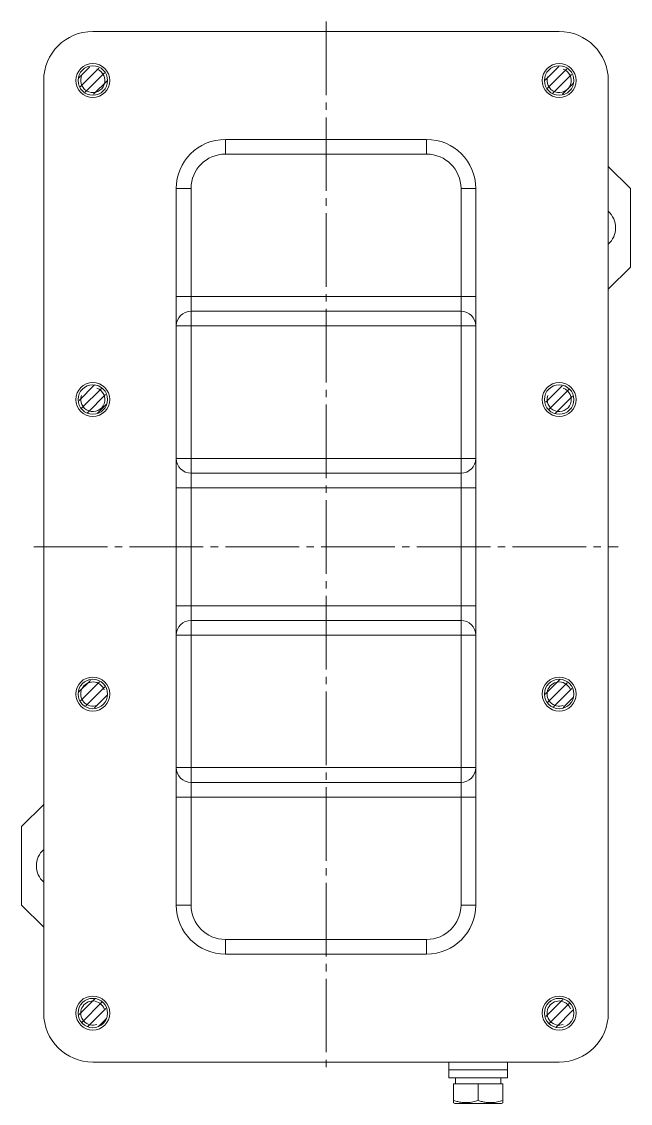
# Model space of a CAD drawing. Header units: millimetres. Extents: x -343 to 390, y -339 to 375.
# Drawn here: x 266.3 to 390.3, y -113.4 to 107 of the extents above; entities that cross this region are included whole.
import ezdxf

# ---------------------------------------------------------------- set-up
doc = ezdxf.new("R2010")
doc.units = ezdxf.units.MM
doc.linetypes.add('K5LT_AXLED', pattern=[19.5, 15, -1.5, 1.5, -1.5])
doc.linetypes.add('K5LT_THIN', pattern=[0])
pattern_1 = [(45, (0, 0), (-1.06066, 1.06066), [])]

# ---------------------------------------------------------------- blocks, each defined once
blk = doc.blocks.new('U13')
h = blk.add_hatch()
h.set_pattern_fill('', angle=45, style=0, pattern_type=0)
h.set_pattern_definition(pattern_1)
h.paths.add_polyline_path([(283.84, 95), (283.07, 97.01), (281.14, 97.98), (279.07, 97.42), (277.9, 95.61), (278.25, 93.48), (279.94, 92.14), (282.09, 92.27), (283.59, 93.81)])
h = blk.add_hatch()
h.set_pattern_fill('', angle=45, style=0, pattern_type=0)
h.set_pattern_definition(pattern_1)
h.paths.add_polyline_path([(378.84, 95), (378.07, 97.01), (376.14, 97.98), (374.07, 97.42), (372.9, 95.61), (373.25, 93.48), (374.94, 92.14), (377.09, 92.27), (378.59, 93.81)])
h = blk.add_hatch()
h.set_pattern_fill('', angle=45, style=0, pattern_type=0)
h.set_pattern_definition(pattern_1)
h.paths.add_polyline_path([(283.84, 30), (283.07, 32.01), (281.14, 32.98), (279.07, 32.42), (277.9, 30.61), (278.25, 28.48), (279.94, 27.14), (282.09, 27.27), (283.59, 28.81)])
h = blk.add_hatch()
h.set_pattern_fill('', angle=45, style=0, pattern_type=0)
h.set_pattern_definition(pattern_1)
h.paths.add_polyline_path([(378.84, 30), (378.07, 32.01), (376.14, 32.98), (374.07, 32.42), (372.9, 30.61), (373.25, 28.48), (374.94, 27.14), (377.09, 27.27), (378.59, 28.81)])
h = blk.add_hatch()
h.set_pattern_fill('', angle=45, style=0, pattern_type=0)
h.set_pattern_definition(pattern_1)
h.paths.add_polyline_path([(283.84, -30), (283.07, -27.99), (281.14, -27.02), (279.07, -27.58), (277.9, -29.39), (278.25, -31.52), (279.94, -32.86), (282.09, -32.73), (283.59, -31.19)])
h = blk.add_hatch()
h.set_pattern_fill('', angle=45, style=0, pattern_type=0)
h.set_pattern_definition(pattern_1)
h.paths.add_polyline_path([(378.84, -30), (378.07, -27.99), (376.14, -27.02), (374.07, -27.58), (372.9, -29.39), (373.25, -31.52), (374.94, -32.86), (377.09, -32.73), (378.59, -31.19)])
h = blk.add_hatch()
h.set_pattern_fill('', angle=45, style=0, pattern_type=0)
h.set_pattern_definition(pattern_1)
h.paths.add_polyline_path([(283.84, -95), (283.07, -92.99), (281.14, -92.02), (279.07, -92.58), (277.9, -94.39), (278.25, -96.52), (279.94, -97.86), (282.09, -97.73), (283.59, -96.19)])
h = blk.add_hatch()
h.set_pattern_fill('', angle=45, style=0, pattern_type=0)
h.set_pattern_definition(pattern_1)
h.paths.add_polyline_path([(378.84, -95), (378.07, -92.99), (376.14, -92.02), (374.07, -92.58), (372.9, -94.39), (373.25, -96.52), (374.94, -97.86), (377.09, -97.73), (378.59, -96.19)])
at = {"color": 30, "linetype": 'K5LT_AXLED', "lineweight": 18, "true_color": 0xff8000}
for p, q in [((328.34, 107), (328.34, -107)), ((268.84, 0), (387.84, 0))]:
    blk.add_line(p, q, dxfattribs=at)
at = {"color": 7, "linetype": 'K5LT_THIN', "lineweight": 18}
for p, q in [((375.84, 105), (280.84, 105)), ((270.84, 95), (270.84, -95)), ((385.84, -95), (385.84, 95)), ((348.84, 83), (307.84, 83)), ((307.84, 83), (307.84, 80)), ((348.84, 83), (348.84, 80)), ((307.84, 80), (348.84, 80)), ((385.84, 77.5), (390.34, 73)), ((297.84, 73), (297.84, -73)), ((297.84, 73), (300.84, 73)), ((300.84, 51), (300.84, 73)), ((355.84, 73), (355.84, 51)), ((358.84, 73), (355.84, 73)), ((358.84, -73), (358.84, 73)), ((390.34, 73), (390.34, 57)), ((390.34, 57), (385.84, 52.5)), ((297.84, 51), (300.84, 51)), ((300.84, 48), (300.84, 51)), ((300.84, 51), (355.84, 51)), ((358.84, 51), (355.84, 51)), ((355.84, 51), (355.84, 48)), ((300.84, 48), (300.84, 45)), ((300.84, 48), (355.84, 48)), ((355.84, 45), (355.84, 48)), ((297.84, 45), (300.84, 45)), ((300.84, 45), (355.84, 45)), ((300.84, 45), (300.84, 18)), ((355.84, 45), (358.84, 45)), ((355.84, 18), (355.84, 45)), ((300.84, 18), (297.84, 18)), ((355.84, 18), (300.84, 18)), ((300.84, 18), (300.84, 15)), ((358.84, 18), (355.84, 18)), ((355.84, 15), (355.84, 18)), ((300.84, 12), (300.84, 15)), ((355.84, 15), (300.84, 15)), ((355.84, 15), (355.84, 12)), ((297.84, 12), (300.84, 12)), ((355.84, 12), (300.84, 12)), ((300.84, -12), (300.84, 12)), ((358.84, 12), (355.84, 12)), ((355.84, 12), (355.84, -12)), ((297.84, -12), (300.84, -12)), ((300.84, -15), (300.84, -12)), ((300.84, -12), (355.84, -12)), ((355.84, -12), (355.84, -15)), ((358.84, -12), (355.84, -12)), ((300.84, -15), (355.84, -15)), ((300.84, -15), (300.84, -18)), ((355.84, -18), (355.84, -15)), ((297.84, -18), (300.84, -18)), ((300.84, -18), (355.84, -18)), ((300.84, -18), (300.84, -45)), ((355.84, -45), (355.84, -18)), ((355.84, -18), (358.84, -18)), ((300.84, -45), (297.84, -45)), ((355.84, -45), (300.84, -45)), ((300.84, -45), (300.84, -48)), ((358.84, -45), (355.84, -45)), ((355.84, -48), (355.84, -45)), ((300.84, -51), (300.84, -48)), ((355.84, -48), (300.84, -48)), ((355.84, -48), (355.84, -51)), ((266.34, -57), (270.84, -52.5)), ((297.84, -51), (300.84, -51)), ((300.84, -73), (300.84, -51)), ((355.84, -51), (300.84, -51)), ((355.84, -51), (355.84, -73)), ((358.84, -51), (355.84, -51)), ((266.34, -73), (266.34, -57)), ((270.84, -77.5), (266.34, -73)), ((297.84, -73), (300.84, -73)), ((358.84, -73), (355.84, -73)), ((348.84, -80), (307.84, -80)), ((307.84, -83), (307.84, -80)), ((348.84, -83), (348.84, -80)), ((307.84, -83), (348.84, -83)), ((280.84, -105), (375.84, -105)), ((353.34, -106.6), (353.34, -105)), ((365.34, -106.6), (365.34, -105)), ((353.34, -106.6), (365.34, -106.6)), ((353.34, -108.2), (353.34, -106.6)), ((353.34, -106.6), (365.34, -106.6)), ((365.34, -108.2), (365.34, -106.6)), ((353.34, -108.2), (365.34, -108.2)), ((354.34, -109.4), (354.34, -112.81)), ((359.34, -109.4), (354.34, -109.4)), ((354.69, -109.4), (354.69, -108.2)), ((359.34, -109.4), (359.34, -112.81)), ((364.34, -109.4), (359.34, -109.4)), ((364.34, -109.4), (364.34, -112.81)), ((354.34, -113.26), (354.34, -112.81)), ((354.34, -113.26), (354.59, -113.4)), ((354.59, -113.4), (359.34, -113.4)), ((359.34, -113.4), (364.09, -113.4)), ((364.34, -113.26), (364.09, -113.4)), ((364.34, -112.81), (364.34, -113.26))]:
    blk.add_line(p, q, dxfattribs=at)
for centre, radius in [((280.84, 95), 3.46), ((280.84, 95), 3), ((375.84, 95), 3.46), ((375.84, 95), 3), ((280.84, 30), 3.46), ((375.84, 30), 3.46), ((280.84, 30), 3), ((375.84, 30), 3), ((280.84, -30), 3.46), ((280.84, -30), 3), ((375.84, -30), 3.46), ((375.84, -30), 3), ((280.84, -95), 3.46), ((280.84, -95), 3), ((375.84, -95), 3.46), ((375.84, -95), 3)]:
    blk.add_circle(centre, radius, dxfattribs=at)
for centre, radius, start, end in [((280.84, 95), 10, 90, 180), ((375.84, 95), 10, 0, 90), ((280.84, 95), 2.46, 160, 70), ((375.84, 95), 2.46, 160, 70), ((307.84, 73), 10, 90, 180), ((348.84, 73), 10, 0, 90), ((307.84, 73), 7, 90, 180), ((348.84, 73), 7, 0, 90), ((382.84, 65), 4.5, 311.8103, 48.1897), ((300.84, 45), 3, 90, 180), ((355.84, 45), 3, 0, 90), ((280.84, 30), 2.46, 160, 70), ((375.84, 30), 2.46, 160, 70), ((300.84, 18), 3, 180, 270), ((355.84, 18), 3, 270, 0), ((300.84, -18), 3, 90, 180), ((355.84, -18), 3, 0, 90), ((280.84, -30), 2.46, 20, 290), ((375.84, -30), 2.46, 20, 290), ((300.84, -45), 3, 180, 270), ((355.84, -45), 3, 270, 0), ((273.84, -65), 4.5, 131.8103, 228.1897), ((307.84, -73), 10, 180, 270), ((307.84, -73), 7, 180, 270), ((348.84, -73), 10, 270, 0), ((348.84, -73), 7, 270, 0), ((280.84, -95), 2.46, 20, 290), ((375.84, -95), 2.46, 20, 290), ((280.84, -95), 10, 180, 270), ((375.84, -95), 10, 270, 0)]:
    blk.add_arc(centre, radius, start, end, dxfattribs=at)
for centre, start_param, end_param in [((359.34, -110.03), 4.761564, 4.855965), ((359.34, -107.57), 4.616121, 4.663214)]:
    blk.add_ellipse(centre, major_axis=(0, 12.78), ratio=0.36397, start_param=start_param, end_param=end_param, dxfattribs=at)
for points in [[(354.34, -112.81), (354.62, -112.9), (355.03, -113.02), (355.58, -113.14), (355.95, -113.2), (356.29, -113.24), (356.6, -113.25), (356.95, -113.26), (357.32, -113.24), (357.77, -113.2), (358.45, -113.08), (358.98, -112.93), (359.34, -112.81)], [(359.34, -112.81), (359.62, -112.9), (360.03, -113.02), (360.58, -113.14), (360.95, -113.2), (361.29, -113.24), (361.6, -113.25), (361.95, -113.26), (362.32, -113.24), (362.77, -113.2), (363.45, -113.08), (363.98, -112.93), (364.34, -112.81)]]:
    blk.add_open_spline(points, degree=3, knots=[0, 0, 0, 0, 2.259309, 3.219175, 4.306071, 5.100503, 5.904859, 6.674572, 7.743491, 8.780356, 10.126867, 13, 13, 13, 13], dxfattribs=at)
blk = doc.blocks.new('U0')
blk.add_blockref('U13', (0, 0))

msp = doc.modelspace()

# ---------------------------------------------------------------- block references
msp.add_blockref('U0', (0, 0))

doc.saveas('drawing.dxf')
